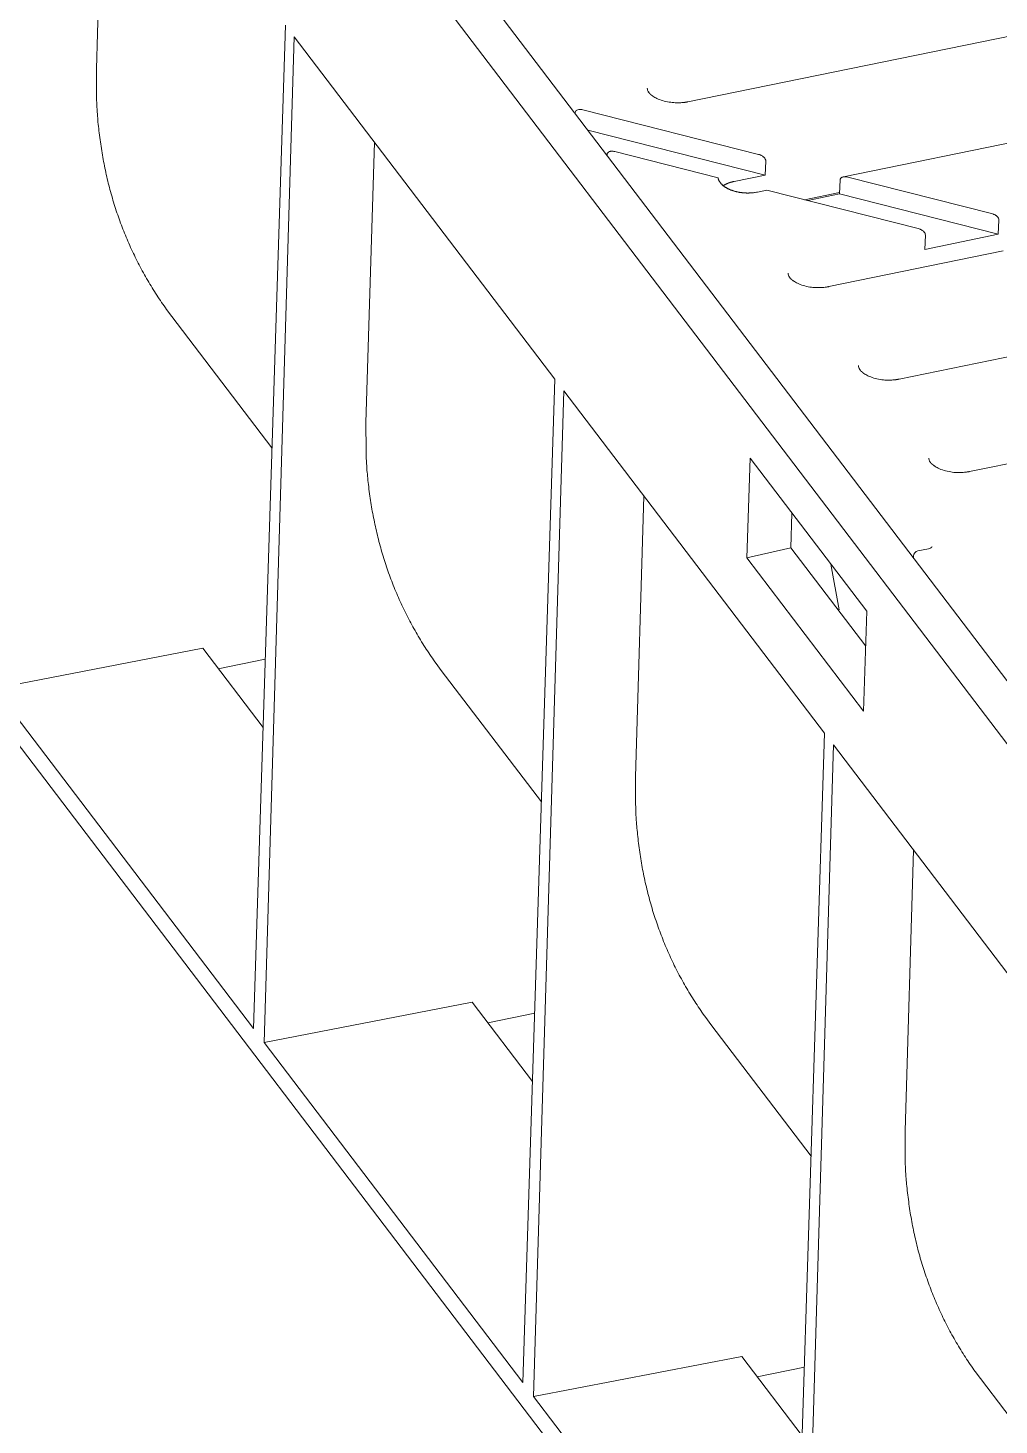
# Model space of a CAD drawing. Header units: millimetres. Extents: x 4267 to 8467, y 166 to 3136.
# Drawn here: x 4678.4 to 4756.8, y 1639.5 to 1752.2 of the extents above; entities that cross this region are included whole.
import ezdxf

# ---------------------------------------------------------------- set-up
doc = ezdxf.new("R2010")
doc.units = ezdxf.units.MM
doc.styles.get("Standard").update_dxf_attribs({"font": 'SimSun.ttf'})
doc.dimstyles.new('ISO-25', dxfattribs={"dimtxt": 2.5, "dimasz": 2.5, "dimexe": 1.25, "dimexo": 0.625, "dimtad": 1, "dimtxsty": 'Standard', "dimcen": 2.5, "dimadec": 0, "dimazin": 0, "dimtfac": 1, "dimtmove": 0, "dimatfit": 3, "dimfxl": 1, "dimarcsym": 0})

msp = doc.modelspace()

# ---------------------------------------------------------------- linework, layer by layer
at = {"linetype": 'Continuous', "lineweight": 5}
for p, q in [((4835.5, 1596.97, 326.37), (4654.46, 1834.86, 326.37)), ((4832.15, 1596.28, 326.37), (4651.11, 1834.17, 326.37)), ((4683.98, 1748.94, 326.37), (4684.66, 1771.59, 326.37)), ((4799.56, 1760.16, 326.37), (4731.7, 1746.27, 326.37)), ((4818.36, 1755.38, 326.37), (4744.25, 1740.21, 326.37)), ((4699.22, 1752.46, 326.37), (4696.65, 1671.47, 326.37)), ((4697.5, 1670.34, 326.37), (4699.94, 1751.51, 326.37)), ((4699.94, 1751.51, 326.37), (4720.96, 1723.89, 326.37)), ((4723.23, 1745.62, 326.37), (4737.4, 1742.02, 326.37)), ((4722.61, 1745.31, 326.37), (4722.61, 1745.4, 326.37)), ((4737.92, 1740.35, 326.37), (4723.62, 1743.98, 326.37)), ((4705.72, 1720.37, 326.37), (4706.4, 1743.02, 326.37)), ((4725.79, 1742.25, 326.37), (4734.13, 1740.14, 326.37)), ((4725.17, 1741.95, 326.37), (4725.18, 1742.03, 326.37)), ((4737.98, 1741.49, 326.37), (4737.92, 1740.35, 326.37)), ((4737.92, 1740.35, 326.37), (4735.42, 1739.84, 326.37)), ((4743.92, 1738.83, 326.37), (4743.98, 1739.97, 326.37)), ((4756.2, 1737.25, 326.37), (4744.6, 1740.2, 326.37)), ((4737.31, 1738.98, 326.37), (4738.07, 1739.14, 326.37)), ((4750.28, 1736.04, 326.37), (4738.07, 1739.14, 326.37)), ((4743.93, 1738.94, 326.37), (4741.11, 1738.36, 326.37)), ((4741.36, 1738.3, 326.37), (4743.92, 1738.83, 326.37)), ((4756.73, 1735.58, 326.37), (4743.92, 1738.83, 326.37)), ((4756.78, 1736.72, 326.37), (4756.73, 1735.58, 326.37)), ((4756.73, 1735.58, 326.37), (4750.8, 1734.36, 326.37)), ((4750.8, 1734.36, 326.37), (4750.86, 1735.5, 326.37)), ((4757.13, 1734.23, 326.37), (4743.06, 1731.35, 326.37)), ((4690.06, 1728.95, 326.37), (4698.13, 1718.33, 326.37)), ((4775.93, 1729.45, 326.37), (4748.74, 1723.89, 326.37)), ((4652.16, 1727.91, 326.37), (4828.87, 1495.72, 326.37)), ((4794.74, 1724.68, 326.37), (4754.41, 1716.42, 326.37)), ((4720.96, 1723.89, 326.37), (4718.39, 1642.89, 326.37)), ((4719.25, 1641.77, 326.37), (4721.69, 1722.93, 326.37)), ((4721.69, 1722.93, 326.37), (4742.71, 1695.31, 326.37)), ((4736.46, 1709.45, 326.37), (4736.71, 1717.52, 326.37)), ((4736.71, 1717.52, 326.37), (4746.12, 1705.15, 326.37)), ((4727.47, 1691.79, 326.37), (4728.15, 1714.45, 326.37)), ((4740.09, 1713.08, 326.37), (4740, 1710.27, 326.37)), ((4736.46, 1709.45, 326.37), (4740, 1710.27, 326.37)), ((4740, 1710.27, 326.37), (4746.04, 1702.34, 326.37)), ((4749.9, 1709.61, 326.37), (4749.89, 1709.46, 326.37)), ((4751.1, 1710.19, 326.37), (4750.26, 1710.02, 326.37)), ((4745.87, 1697.08, 326.37), (4736.46, 1709.45, 326.37)), ((4743.23, 1708.95, 326.37), (4743.89, 1705.27, 326.37)), ((4746.12, 1705.15, 326.37), (4745.87, 1697.08, 326.37)), ((4675.76, 1698.92, 326.37), (4692.55, 1702.16, 326.37)), ((4697.42, 1695.76, 326.37), (4692.55, 1702.16, 326.37)), ((4697.59, 1701.29, 326.37), (4693.8, 1700.51, 326.37)), ((4711.8, 1700.37, 326.37), (4719.88, 1689.76, 326.37)), ((4696.65, 1671.47, 326.37), (4675.76, 1698.92, 326.37)), ((4742.71, 1695.31, 326.37), (4740.14, 1614.32, 326.37)), ((4741, 1613.19, 326.37), (4743.44, 1694.36, 326.37)), ((4743.44, 1694.36, 326.37), (4764.46, 1666.74, 326.37)), ((4749.22, 1663.22, 326.37), (4749.9, 1685.87, 326.37)), ((4697.5, 1670.34, 326.37), (4714.29, 1673.59, 326.37)), ((4719.16, 1667.19, 326.37), (4714.29, 1673.59, 326.37)), ((4719.34, 1672.72, 326.37), (4715.55, 1671.94, 326.37)), ((4733.55, 1671.8, 326.37), (4741.63, 1661.18, 326.37)), ((4718.39, 1642.89, 326.37), (4697.5, 1670.34, 326.37)), ((4719.25, 1641.77, 326.37), (4736.04, 1645.01, 326.37)), ((4740.91, 1638.61, 326.37), (4736.04, 1645.01, 326.37)), ((4741.09, 1644.14, 326.37), (4737.29, 1643.37, 326.37)), ((4755.3, 1643.22, 326.37), (4763.37, 1632.61, 326.37)), ((4740.14, 1614.32, 326.37), (4719.25, 1641.77, 326.37))]:
    msp.add_line(p, q, dxfattribs=at)
for points in [[(4690.06, 1728.95), (4689.64, 1729.51, -0.006083), (4689.23, 1730.08, -0.006084), (4688.84, 1730.67, -0.006077), (4688.47, 1731.26, -0.006074), (4688.11, 1731.86, -0.006066), (4687.76, 1732.47, -0.00605), (4687.43, 1733.1, -0.006032), (4687.11, 1733.72, -0.00601), (4686.81, 1734.36, -0.005985), (4686.52, 1735.01, -0.005956), (4686.25, 1735.66, -0.005923), (4685.99, 1736.32, -0.005883), (4685.75, 1736.98, -0.005849), (4685.52, 1737.65, -0.005815), (4685.31, 1738.33, -0.005758), (4685.11, 1739.02, -0.005676), (4684.93, 1739.7, -0.005674), (4684.77, 1740.4, -0.005725), (4684.62, 1741.1, -0.00552), (4684.49, 1741.8, -0.00512), (4684.37, 1742.5, -0.005565), (4684.27, 1743.21, -0.006508), (4684.18, 1743.94, -0.004936), (4684.1, 1744.63, -0.0018), (4684.05, 1745.26, -0.00676), (4684, 1746.06, -0.011357), (4683.98, 1747.31, -0.005528), (4683.98, 1748.94, -0.002937)], [(4728.5, 1747.07), (4728.51, 1747.06, 0.002335), (4728.52, 1747.05, 0.002315), (4728.52, 1747.04, 0.002293), (4728.53, 1747.03, 0.002272), (4728.54, 1747.02, 0.002251), (4728.55, 1747.01, 0.00223), (4728.55, 1747, 0.002209), (4728.56, 1746.99, 0.002188), (4728.57, 1746.98, 0.002167), (4728.58, 1746.97, 0.002146), (4728.59, 1746.97, 0.002126), (4728.59, 1746.96, 0.002106), (4728.6, 1746.95, 0.002085), (4728.61, 1746.94, 0.002065), (4728.62, 1746.93, 0.002045), (4728.63, 1746.92, 0.002026), (4728.64, 1746.91, 0.002006), (4728.65, 1746.9, 0.001987), (4728.66, 1746.9, 0.001968), (4728.66, 1746.89, 0.001949), (4728.67, 1746.88, 0.00193), (4728.68, 1746.87, 0.00191), (4728.69, 1746.86, 0.001893), (4728.7, 1746.85, 0.001878), (4728.71, 1746.84, 0.001856), (4728.72, 1746.84, 0.001827), (4728.73, 1746.83, 0.001825), (4728.74, 1746.82, 0.001843), (4728.75, 1746.81, 0.001774), (4728.76, 1746.8, 0.001643), (4728.77, 1746.8, 0.001794), (4728.78, 1746.79, 0.002113), (4728.79, 1746.78, 0.001591), (4728.8, 1746.77, 0.000553), (4728.81, 1746.76, 0.002211), (4728.83, 1746.75, 0.003735), (4728.84, 1746.74, 0.001805), (4728.87, 1746.72, 0.000953)], [(4734.13, 1740.14), (4734.14, 1740.09, 0.01635), (4734.15, 1740.04, 0.015637), (4734.17, 1740, 0.015076), (4734.18, 1739.95, 0.014855), (4734.21, 1739.9, 0.01442), (4734.23, 1739.86, 0.013914), (4734.26, 1739.81, 0.013348), (4734.29, 1739.77, 0.012841), (4734.33, 1739.72, 0.012275), (4734.36, 1739.67, 0.011748), (4734.4, 1739.63, 0.011198), (4734.45, 1739.59, 0.010695), (4734.49, 1739.54, 0.010188), (4734.54, 1739.5, 0.009723), (4734.6, 1739.46, 0.009267), (4734.65, 1739.42, 0.008848), (4734.71, 1739.38, 0.008449), (4734.77, 1739.35, 0.008079), (4734.83, 1739.31, 0.00773), (4734.89, 1739.27, 0.0074), (4734.96, 1739.24, 0.007108), (4735.03, 1739.21, 0.006836), (4735.09, 1739.18, 0.006563), (4735.16, 1739.15, 0.006278), (4735.24, 1739.13, 0.006141), (4735.31, 1739.1, 0.005985), (4735.38, 1739.08, 0.005803), (4735.46, 1739.05, 0.005764), (4735.54, 1739.03, 0.005688), (4735.62, 1739.01, 0.005616), (4735.7, 1738.99, 0.005537), (4735.78, 1738.98, 0.005489), (4735.87, 1738.96, 0.005437), (4735.95, 1738.95, 0.005408), (4736.04, 1738.94, 0.005356), (4736.12, 1738.93, 0.005302), (4736.21, 1738.92, 0.00532), (4736.3, 1738.91, 0.005405), (4736.39, 1738.91, 0.005259), (4736.48, 1738.9, 0.004938), (4736.56, 1738.9, 0.005411), (4736.65, 1738.91, 0.006396), (4736.74, 1738.91, 0.004978), (4736.82, 1738.91, 0.001928), (4736.9, 1738.92, 0.006885), (4736.99, 1738.93, 0.012016), (4737.13, 1738.95, 0.006163), (4737.31, 1738.98, 0.003361)], [(4735.42, 1739.84), (4735.39, 1739.83, 0.002473), (4735.36, 1739.83, 0.00246), (4735.32, 1739.82, 0.002476), (4735.29, 1739.81, 0.002529), (4735.26, 1739.8, 0.002571), (4735.23, 1739.79, 0.00261), (4735.2, 1739.79, 0.002648), (4735.17, 1739.78, 0.002694), (4735.14, 1739.77, 0.002738), (4735.1, 1739.76, 0.002786), (4735.07, 1739.75, 0.002831), (4735.04, 1739.74, 0.00288), (4735.01, 1739.73, 0.002932), (4734.98, 1739.72, 0.002992), (4734.95, 1739.7, 0.003037), (4734.92, 1739.69, 0.003074), (4734.89, 1739.68, 0.003159), (4734.87, 1739.67, 0.003288), (4734.84, 1739.66, 0.003253), (4734.81, 1739.64, 0.00309), (4734.78, 1739.63, 0.003483), (4734.75, 1739.62, 0.004257), (4734.72, 1739.6, 0.003289), (4734.7, 1739.59, 0.001113), (4734.68, 1739.58, 0.004778), (4734.65, 1739.56, 0.008561), (4734.6, 1739.53, 0.00431), (4734.55, 1739.5, 0.002307)], [(4739.86, 1732.14), (4739.87, 1732.13, 0.002338), (4739.87, 1732.13, 0.002318), (4739.88, 1732.12, 0.002297), (4739.89, 1732.11, 0.002276), (4739.9, 1732.1, 0.002254), (4739.9, 1732.09, 0.002233), (4739.91, 1732.08, 0.002212), (4739.92, 1732.07, 0.002192), (4739.93, 1732.06, 0.002171), (4739.93, 1732.05, 0.002151), (4739.94, 1732.04, 0.00213), (4739.95, 1732.03, 0.00211), (4739.96, 1732.03, 0.00209), (4739.97, 1732.02, 0.00207), (4739.98, 1732.01, 0.00205), (4739.99, 1732, 0.00203), (4739.99, 1731.99, 0.002011), (4740, 1731.98, 0.001992), (4740.01, 1731.97, 0.001973), (4740.02, 1731.96, 0.001954), (4740.03, 1731.96, 0.001935), (4740.04, 1731.95, 0.001915), (4740.05, 1731.94, 0.001898), (4740.06, 1731.93, 0.001884), (4740.07, 1731.92, 0.001861), (4740.08, 1731.91, 0.001832), (4740.09, 1731.91, 0.00183), (4740.1, 1731.9, 0.001849), (4740.11, 1731.89, 0.00178), (4740.12, 1731.88, 0.001648), (4740.13, 1731.87, 0.0018), (4740.14, 1731.86, 0.00212), (4740.15, 1731.86, 0.001597), (4740.16, 1731.85, 0.000555), (4740.17, 1731.84, 0.002218), (4740.18, 1731.83, 0.003748), (4740.2, 1731.82, 0.001812), (4740.23, 1731.8, 0.000956)], [(4745.54, 1724.68), (4745.54, 1724.67, 0.00232), (4745.55, 1724.66, 0.0023), (4745.56, 1724.65, 0.002279), (4745.57, 1724.65, 0.002259), (4745.57, 1724.64, 0.002238), (4745.58, 1724.63, 0.002218), (4745.59, 1724.62, 0.002198), (4745.6, 1724.61, 0.002178), (4745.6, 1724.6, 0.002158), (4745.61, 1724.59, 0.002138), (4745.62, 1724.58, 0.002118), (4745.63, 1724.57, 0.002099), (4745.64, 1724.56, 0.002079), (4745.65, 1724.56, 0.00206), (4745.65, 1724.55, 0.002041), (4745.66, 1724.54, 0.002023), (4745.67, 1724.53, 0.002004), (4745.68, 1724.52, 0.001985), (4745.69, 1724.51, 0.001967), (4745.7, 1724.5, 0.001949), (4745.71, 1724.5, 0.00193), (4745.72, 1724.49, 0.001911), (4745.73, 1724.48, 0.001895), (4745.74, 1724.47, 0.001881), (4745.75, 1724.46, 0.001859), (4745.76, 1724.45, 0.001831), (4745.77, 1724.44, 0.001829), (4745.78, 1724.44, 0.001849), (4745.79, 1724.43, 0.00178), (4745.8, 1724.42, 0.001649), (4745.81, 1724.41, 0.001802), (4745.82, 1724.4, 0.002123), (4745.83, 1724.4, 0.001599), (4745.84, 1724.39, 0.000555), (4745.85, 1724.38, 0.002223), (4745.86, 1724.37, 0.003759), (4745.88, 1724.36, 0.001817), (4745.9, 1724.34, 0.000959)], [(4711.8, 1700.37), (4711.39, 1700.93, -0.006083), (4710.98, 1701.51, -0.006084), (4710.59, 1702.09, -0.006077), (4710.21, 1702.68, -0.006074), (4709.85, 1703.29, -0.006066), (4709.51, 1703.9, -0.00605), (4709.17, 1704.52, -0.006032), (4708.86, 1705.15, -0.00601), (4708.55, 1705.79, -0.005986), (4708.27, 1706.43, -0.005956), (4707.99, 1707.08, -0.005923), (4707.74, 1707.74, -0.005883), (4707.49, 1708.41, -0.005849), (4707.27, 1709.08, -0.005815), (4707.06, 1709.76, -0.005758), (4706.86, 1710.44, -0.005676), (4706.68, 1711.13, -0.005674), (4706.52, 1711.82, -0.005725), (4706.37, 1712.52, -0.00552), (4706.23, 1713.22, -0.00512), (4706.12, 1713.92, -0.005565), (4706.01, 1714.63, -0.006508), (4705.92, 1715.37, -0.004936), (4705.85, 1716.06, -0.0018), (4705.79, 1716.68, -0.00676), (4705.75, 1717.49, -0.011357), (4705.73, 1718.73, -0.005528), (4705.72, 1720.37, -0.002937)], [(4751.22, 1717.22), (4751.22, 1717.21, 0.00233), (4751.23, 1717.2, 0.00231), (4751.24, 1717.19, 0.002289), (4751.24, 1717.18, 0.002268), (4751.25, 1717.18, 0.002246), (4751.26, 1717.17, 0.002225), (4751.27, 1717.16, 0.002204), (4751.28, 1717.15, 0.002183), (4751.28, 1717.14, 0.002162), (4751.29, 1717.13, 0.002142), (4751.3, 1717.12, 0.002121), (4751.31, 1717.11, 0.002101), (4751.32, 1717.1, 0.002081), (4751.32, 1717.09, 0.002061), (4751.33, 1717.09, 0.002041), (4751.34, 1717.08, 0.002022), (4751.35, 1717.07, 0.002002), (4751.36, 1717.06, 0.001983), (4751.37, 1717.05, 0.001964), (4751.38, 1717.04, 0.001945), (4751.39, 1717.03, 0.001926), (4751.4, 1717.03, 0.001907), (4751.41, 1717.02, 0.001889), (4751.42, 1717.01, 0.001875), (4751.43, 1717, 0.001852), (4751.44, 1716.99, 0.001823), (4751.45, 1716.98, 0.001821), (4751.46, 1716.97, 0.00184), (4751.47, 1716.97, 0.001771), (4751.48, 1716.96, 0.00164), (4751.49, 1716.95, 0.001791), (4751.5, 1716.94, 0.002109), (4751.51, 1716.93, 0.001589), (4751.52, 1716.93, 0.000552), (4751.53, 1716.92, 0.002207), (4751.54, 1716.91, 0.003729), (4751.56, 1716.9, 0.001802), (4751.58, 1716.88, 0.000951)], [(4749.9, 1709.61), (4749.9, 1709.61, 0.000005), (4749.9, 1709.61, 0.000005), (4749.9, 1709.61, 0.000005), (4749.9, 1709.61, 0.000005), (4749.9, 1709.61, 0.000005), (4749.9, 1709.61, 0.000005), (4749.9, 1709.61, 0.000005), (4749.9, 1709.61, 0.000005), (4749.9, 1709.61, 0.000005), (4749.9, 1709.61, 0.000005), (4749.9, 1709.61, 0.000005), (4749.9, 1709.61, 0.000005), (4749.9, 1709.61, 0.000005), (4749.9, 1709.61, 0.000005), (4749.9, 1709.61, 0.000005), (4749.9, 1709.61, 0.000005), (4749.9, 1709.61, 0.000005), (4749.9, 1709.61, 0.000005), (4749.9, 1709.61, 0.000005), (4749.9, 1709.61, 0.000005), (4749.9, 1709.61, 0.000005), (4749.9, 1709.61, 0.000005), (4749.9, 1709.61, 0.000005), (4749.9, 1709.61, 0.000005), (4749.9, 1709.61, 0.000005), (4749.9, 1709.61, 0.000005), (4749.9, 1709.61, 0.000005), (4749.9, 1709.61, 0.000005), (4749.9, 1709.61, 0.000005), (4749.9, 1709.61, 0.000004), (4749.9, 1709.61, 0.000005), (4749.9, 1709.61, 0.000006), (4749.9, 1709.61, 0.000004), (4749.9, 1709.61, 0.000002), (4749.9, 1709.61, 0.000006), (4749.9, 1709.61, 0.000011), (4749.9, 1709.61, 0.000005), (4749.9, 1709.61, 0.000003)], [(4751.27, 1710.25), (4751.27, 1710.25, 0.002212), (4751.28, 1710.25, 0.002242), (4751.28, 1710.26, 0.002268), (4751.28, 1710.26, 0.002287), (4751.29, 1710.26, 0.002311), (4751.29, 1710.26, 0.002334), (4751.3, 1710.27, 0.002359), (4751.3, 1710.27, 0.002383), (4751.3, 1710.27, 0.002408), (4751.31, 1710.27, 0.002433), (4751.31, 1710.28, 0.00246), (4751.31, 1710.28, 0.002486), (4751.32, 1710.28, 0.002514), (4751.32, 1710.28, 0.00254), (4751.32, 1710.29, 0.002569), (4751.33, 1710.29, 0.002597), (4751.33, 1710.29, 0.002627), (4751.33, 1710.29, 0.002655), (4751.34, 1710.3, 0.002687), (4751.34, 1710.3, 0.002717), (4751.34, 1710.3, 0.002748), (4751.35, 1710.3, 0.002778), (4751.35, 1710.31, 0.002813), (4751.35, 1710.31, 0.00285), (4751.36, 1710.31, 0.002877), (4751.36, 1710.32, 0.002892), (4751.36, 1710.32, 0.002952), (4751.37, 1710.32, 0.003046), (4751.37, 1710.32, 0.002997), (4751.37, 1710.33, 0.00283), (4751.37, 1710.33, 0.003158), (4751.38, 1710.33, 0.003813), (4751.38, 1710.34, 0.002935), (4751.38, 1710.34, 0.001017), (4751.38, 1710.34, 0.004195), (4751.39, 1710.34, 0.007387), (4751.39, 1710.35, 0.003685), (4751.4, 1710.36, 0.001971)], [(4751.3, 1710.27), (4751.3, 1710.27, 0.001621), (4751.3, 1710.27, 0.001635), (4751.3, 1710.27, 0.001648), (4751.31, 1710.28, 0.001659), (4751.31, 1710.28, 0.001671), (4751.31, 1710.28, 0.001683), (4751.31, 1710.28, 0.001696), (4751.31, 1710.28, 0.001708), (4751.32, 1710.28, 0.001721), (4751.32, 1710.29, 0.001734), (4751.32, 1710.29, 0.001747), (4751.32, 1710.29, 0.00176), (4751.32, 1710.29, 0.001773), (4751.33, 1710.29, 0.001786), (4751.33, 1710.29, 0.0018), (4751.33, 1710.3, 0.001813), (4751.33, 1710.3, 0.001827), (4751.33, 1710.3, 0.001841), (4751.34, 1710.3, 0.001855), (4751.34, 1710.3, 0.001869), (4751.34, 1710.3, 0.001884), (4751.34, 1710.31, 0.001897), (4751.34, 1710.31, 0.001913), (4751.34, 1710.31, 0.001931), (4751.35, 1710.31, 0.001941), (4751.35, 1710.31, 0.001944), (4751.35, 1710.31, 0.001976), (4751.35, 1710.32, 0.002031), (4751.35, 1710.32, 0.001989), (4751.35, 1710.32, 0.001871), (4751.35, 1710.32, 0.00208), (4751.36, 1710.32, 0.002501), (4751.36, 1710.32, 0.001915), (4751.36, 1710.33, 0.00066), (4751.36, 1710.33, 0.002725), (4751.36, 1710.33, 0.004759), (4751.36, 1710.33, 0.002357), (4751.37, 1710.34, 0.001256)], [(4751.4, 1710.36), (4751.39, 1710.35, 0.003219), (4751.39, 1710.35, 0.003233), (4751.39, 1710.35, 0.003244), (4751.38, 1710.35, 0.003254), (4751.38, 1710.35, 0.003265), (4751.38, 1710.34, 0.003274), (4751.37, 1710.34, 0.003284), (4751.37, 1710.34, 0.003292), (4751.37, 1710.34, 0.003301), (4751.36, 1710.33, 0.003309), (4751.36, 1710.33, 0.003316), (4751.36, 1710.33, 0.00332), (4751.35, 1710.33, 0.003329), (4751.35, 1710.32, 0.003339), (4751.35, 1710.32, 0.003336), (4751.35, 1710.32, 0.00332), (4751.34, 1710.32, 0.003352), (4751.34, 1710.31, 0.00342), (4751.34, 1710.31, 0.003329), (4751.33, 1710.31, 0.003113), (4751.33, 1710.3, 0.00343), (4751.33, 1710.3, 0.004078), (4751.33, 1710.3, 0.00311), (4751.32, 1710.3, 0.001098), (4751.32, 1710.29, 0.004358), (4751.32, 1710.29, 0.007489), (4751.32, 1710.29, 0.003681), (4751.31, 1710.28, 0.001959)], [(4733.55, 1671.8), (4733.13, 1672.36, -0.006083), (4732.73, 1672.93, -0.006084), (4732.34, 1673.52, -0.006077), (4731.96, 1674.11, -0.006074), (4731.6, 1674.71, -0.006066), (4731.25, 1675.32, -0.00605), (4730.92, 1675.95, -0.006032), (4730.6, 1676.57, -0.00601), (4730.3, 1677.21, -0.005986), (4730.01, 1677.86, -0.005956), (4729.74, 1678.51, -0.005923), (4729.48, 1679.17, -0.005883), (4729.24, 1679.83, -0.005849), (4729.01, 1680.51, -0.005815), (4728.8, 1681.18, -0.005758), (4728.61, 1681.87, -0.005676), (4728.43, 1682.55, -0.005674), (4728.26, 1683.25, -0.005725), (4728.11, 1683.95, -0.00552), (4727.98, 1684.65, -0.00512), (4727.86, 1685.35, -0.005565), (4727.76, 1686.06, -0.006508), (4727.67, 1686.79, -0.004936), (4727.6, 1687.48, -0.0018), (4727.54, 1688.11, -0.00676), (4727.5, 1688.92, -0.011358), (4727.47, 1690.16, -0.005528), (4727.47, 1691.79, -0.002937)], [(4755.3, 1643.22), (4754.88, 1643.78, -0.006083), (4754.47, 1644.36, -0.006084), (4754.08, 1644.94, -0.006077), (4753.71, 1645.54, -0.006074), (4753.35, 1646.14, -0.006066), (4753, 1646.75, -0.00605), (4752.67, 1647.37, -0.006032), (4752.35, 1648, -0.00601), (4752.05, 1648.64, -0.005986), (4751.76, 1649.28, -0.005956), (4751.49, 1649.93, -0.005923), (4751.23, 1650.59, -0.005883), (4750.99, 1651.26, -0.005849), (4750.76, 1651.93, -0.005815), (4750.55, 1652.61, -0.005758), (4750.35, 1653.29, -0.005676), (4750.17, 1653.98, -0.005674), (4750.01, 1654.67, -0.005725), (4749.86, 1655.37, -0.00552), (4749.73, 1656.07, -0.00512), (4749.61, 1656.77, -0.005565), (4749.51, 1657.48, -0.006508), (4749.42, 1658.22, -0.004936), (4749.34, 1658.91, -0.0018), (4749.29, 1659.53, -0.00676), (4749.24, 1660.34, -0.011357), (4749.22, 1661.58, -0.005528), (4749.22, 1663.22, -0.002937)]]:
    msp.add_lwpolyline(points, format="xyb", dxfattribs=at)
for points in [[(4728.56, 1747.01, 326.37), (4728.45, 1747.15, 326.37), (4728.42, 1747.27, 326.37), (4728.42, 1747.36, 326.37)], [(4739.91, 1732.09, 326.37), (4739.81, 1732.23, 326.37), (4739.78, 1732.35, 326.37), (4739.78, 1732.44, 326.37)], [(4745.59, 1724.63, 326.37), (4745.49, 1724.77, 326.37), (4745.45, 1724.89, 326.37), (4745.46, 1724.98, 326.37)], [(4751.27, 1717.17, 326.37), (4751.16, 1717.31, 326.37), (4751.13, 1717.43, 326.37), (4751.14, 1717.52, 326.37)], [(4750.26, 1710.02, 326.37), (4750.07, 1709.99, 326.37), (4749.91, 1709.81, 326.37), (4749.9, 1709.61, 326.37)], [(4751.27, 1710.25, 326.37), (4751.23, 1710.23, 326.37), (4751.17, 1710.21, 326.37), (4751.1, 1710.19, 326.37)], [(4743.89, 1705.26, 326.37), (4743.89, 1705.26, 326.37), (4743.89, 1705.26, 326.37), (4743.89, 1705.27, 326.37)]]:
    msp.add_open_spline(points, degree=3, dxfattribs=at)
for points, knots in [([(4731.7, 1746.27, 326.37), (4731.7, 1746.27, 326.37), (4731.7, 1746.27, 326.37), (4731.69, 1746.27, 326.37), (4731.68, 1746.26, 326.37), (4731.67, 1746.26, 326.37), (4731.65, 1746.26, 326.37), (4731.62, 1746.25, 326.37), (4731.55, 1746.24, 326.37), (4731.49, 1746.23, 326.37), (4731.36, 1746.22, 326.37), (4731.22, 1746.2, 326.37), (4730.97, 1746.19, 326.37), (4730.63, 1746.19, 326.37), (4729.97, 1746.26, 326.37), (4729.32, 1746.45, 326.37), (4728.96, 1746.66, 326.37), (4728.87, 1746.72, 326.37)], [0, 0, 0, 0, 0.0013979, 0.0027997, 0.0045575, 0.0080917, 0.0098683, 0.0188439, 0.0279802, 0.051521, 0.063686, 0.1083241, 0.1422974, 0.2157643, 0.3167263, 0.5500747, 0.6450333, 0.6450333, 0.6450333, 0.6450333]), ([(4723.23, 1745.62, 326.37), (4723.18, 1745.64, 326.37), (4723.12, 1745.64, 326.37), (4723.05, 1745.65, 326.37), (4723.03, 1745.65, 326.37), (4722.94, 1745.65, 326.37), (4722.87, 1745.64, 326.37), (4722.76, 1745.6, 326.37), (4722.72, 1745.58, 326.37), (4722.68, 1745.55, 326.37), (4722.67, 1745.54, 326.37), (4722.63, 1745.49, 326.37), (4722.62, 1745.45, 326.37), (4722.61, 1745.4, 326.37)], [0, 0, 0, 0, 0.1875, 0.1875, 0.25, 0.25, 0.5, 0.5, 0.6875, 0.6875, 0.75, 0.75, 1, 1, 1, 1]), ([(4725.18, 1742.03, 326.37), (4725.18, 1742.12, 326.37), (4725.25, 1742.21, 326.37), (4725.38, 1742.25, 326.37), (4725.38, 1742.26, 326.37), (4725.4, 1742.26, 326.37), (4725.4, 1742.26, 326.37), (4725.43, 1742.27, 326.37), (4725.44, 1742.27, 326.37), (4725.49, 1742.28, 326.37), (4725.53, 1742.28, 326.37), (4725.58, 1742.28, 326.37), (4725.58, 1742.28, 326.37), (4725.58, 1742.28, 326.37), (4725.59, 1742.28, 326.37), (4725.6, 1742.28, 326.37), (4725.61, 1742.28, 326.37), (4725.63, 1742.28, 326.37), (4725.65, 1742.28, 326.37), (4725.7, 1742.27, 326.37), (4725.75, 1742.27, 326.37), (4725.79, 1742.25, 326.37)], [0, 0, 0, 0, 0.5, 0.5, 0.53125, 0.53125, 0.5625, 0.5625, 0.625, 0.625, 0.75, 0.75, 0.757812, 0.757812, 0.765625, 0.78125, 0.8125, 0.8125, 0.875, 0.875, 1, 1, 1, 1]), ([(4737.4, 1742.02, 326.37), (4737.45, 1742.01, 326.37), (4737.49, 1742, 326.37), (4737.55, 1741.97, 326.37), (4737.56, 1741.97, 326.37), (4737.58, 1741.96, 326.37), (4737.6, 1741.95, 326.37), (4737.61, 1741.95, 326.37), (4737.61, 1741.94, 326.37), (4737.61, 1741.94, 326.37), (4737.61, 1741.94, 326.37), (4737.66, 1741.92, 326.37), (4737.7, 1741.9, 326.37), (4737.75, 1741.86, 326.37), (4737.76, 1741.85, 326.37), (4737.78, 1741.83, 326.37), (4737.79, 1741.83, 326.37), (4737.8, 1741.82, 326.37), (4737.81, 1741.81, 326.37), (4737.93, 1741.7, 326.37), (4737.98, 1741.59, 326.37), (4737.98, 1741.49, 326.37)], [0, 0, 0, 0, 0.125, 0.125, 0.1875, 0.1875, 0.21875, 0.234375, 0.242188, 0.242188, 0.25, 0.25, 0.375, 0.375, 0.4375, 0.4375, 0.46875, 0.46875, 0.5, 0.5, 1, 1, 1, 1]), ([(4743.98, 1739.97, 326.37), (4743.98, 1740.01, 326.37), (4744, 1740.06, 326.37), (4744.05, 1740.12, 326.37), (4744.07, 1740.14, 326.37), (4744.1, 1740.16, 326.37), (4744.12, 1740.17, 326.37), (4744.14, 1740.18, 326.37), (4744.15, 1740.19, 326.37), (4744.16, 1740.19, 326.37), (4744.2, 1740.2, 326.37), (4744.23, 1740.21, 326.37), (4744.28, 1740.22, 326.37), (4744.3, 1740.22, 326.37), (4744.33, 1740.22, 326.37), (4744.34, 1740.22, 326.37), (4744.36, 1740.22, 326.37), (4744.37, 1740.22, 326.37), (4744.37, 1740.22, 326.37), (4744.38, 1740.22, 326.37), (4744.42, 1740.22, 326.37), (4744.5, 1740.22, 326.37), (4744.6, 1740.2, 326.37)], [0, 0, 0, 0, 0.25, 0.25, 0.375, 0.375, 0.4375, 0.46875, 0.46875, 0.5, 0.5, 0.625, 0.625, 0.6875, 0.6875, 0.71875, 0.734375, 0.742188, 0.742188, 0.75, 0.75, 1, 1, 1, 1]), ([(4756.2, 1737.25, 326.37), (4756.25, 1737.24, 326.37), (4756.3, 1737.22, 326.37), (4756.35, 1737.2, 326.37), (4756.37, 1737.19, 326.37), (4756.39, 1737.18, 326.37), (4756.4, 1737.18, 326.37), (4756.41, 1737.17, 326.37), (4756.42, 1737.17, 326.37), (4756.42, 1737.17, 326.37), (4756.42, 1737.17, 326.37), (4756.46, 1737.15, 326.37), (4756.5, 1737.12, 326.37), (4756.55, 1737.09, 326.37), (4756.57, 1737.08, 326.37), (4756.59, 1737.06, 326.37), (4756.6, 1737.05, 326.37), (4756.61, 1737.04, 326.37), (4756.61, 1737.04, 326.37), (4756.74, 1736.93, 326.37), (4756.79, 1736.81, 326.37), (4756.78, 1736.72, 326.37)], [0, 0, 0, 0, 0.125, 0.125, 0.1875, 0.1875, 0.21875, 0.234375, 0.242188, 0.242188, 0.25, 0.25, 0.375, 0.375, 0.4375, 0.4375, 0.46875, 0.46875, 0.5, 0.5, 1, 1, 1, 1]), ([(4750.28, 1736.04, 326.37), (4750.34, 1736.02, 326.37), (4750.39, 1736, 326.37), (4750.46, 1735.97, 326.37), (4750.48, 1735.96, 326.37), (4750.57, 1735.92, 326.37), (4750.64, 1735.87, 326.37), (4750.74, 1735.78, 326.37), (4750.77, 1735.74, 326.37), (4750.81, 1735.68, 326.37), (4750.82, 1735.67, 326.37), (4750.85, 1735.6, 326.37), (4750.86, 1735.55, 326.37), (4750.86, 1735.5, 326.37)], [0, 0, 0, 0, 0.1875, 0.1875, 0.25, 0.25, 0.5, 0.5, 0.6875, 0.6875, 0.75, 0.75, 1, 1, 1, 1]), ([(4743.06, 1731.35, 326.37), (4743.06, 1731.35, 326.37), (4743.05, 1731.35, 326.37), (4743.05, 1731.34, 326.37), (4743.04, 1731.34, 326.37), (4743.02, 1731.34, 326.37), (4743, 1731.34, 326.37), (4742.97, 1731.33, 326.37), (4742.91, 1731.32, 326.37), (4742.84, 1731.31, 326.37), (4742.72, 1731.29, 326.37), (4742.57, 1731.28, 326.37), (4742.33, 1731.27, 326.37), (4741.99, 1731.27, 326.37), (4741.32, 1731.33, 326.37), (4740.68, 1731.53, 326.37), (4740.32, 1731.74, 326.37), (4740.23, 1731.8, 326.37)], [0, 0, 0, 0, 0.0013979, 0.0027997, 0.0045575, 0.0080917, 0.0098683, 0.0188439, 0.0279802, 0.051521, 0.063686, 0.1083241, 0.1422974, 0.2157643, 0.3167263, 0.5500747, 0.6450333, 0.6450333, 0.6450333, 0.6450333]), ([(4748.74, 1723.89, 326.37), (4748.73, 1723.89, 326.37), (4748.73, 1723.88, 326.37), (4748.72, 1723.88, 326.37), (4748.71, 1723.88, 326.37), (4748.7, 1723.88, 326.37), (4748.68, 1723.88, 326.37), (4748.65, 1723.87, 326.37), (4748.59, 1723.86, 326.37), (4748.52, 1723.85, 326.37), (4748.4, 1723.83, 326.37), (4748.25, 1723.82, 326.37), (4748.01, 1723.8, 326.37), (4747.67, 1723.8, 326.37), (4747, 1723.87, 326.37), (4746.36, 1724.06, 326.37), (4746, 1724.28, 326.37), (4745.9, 1724.34, 326.37)], [0, 0, 0, 0, 0.0013979, 0.0027997, 0.0045575, 0.0080917, 0.0098683, 0.0188439, 0.0279802, 0.051521, 0.063686, 0.1083241, 0.1422974, 0.2157643, 0.3167263, 0.5500747, 0.6450333, 0.6450333, 0.6450333, 0.6450333]), ([(4754.41, 1716.42, 326.37), (4754.41, 1716.42, 326.37), (4754.41, 1716.42, 326.37), (4754.4, 1716.42, 326.37), (4754.39, 1716.42, 326.37), (4754.38, 1716.42, 326.37), (4754.36, 1716.41, 326.37), (4754.33, 1716.41, 326.37), (4754.27, 1716.4, 326.37), (4754.2, 1716.39, 326.37), (4754.07, 1716.37, 326.37), (4753.93, 1716.36, 326.37), (4753.69, 1716.34, 326.37), (4753.35, 1716.34, 326.37), (4752.68, 1716.41, 326.37), (4752.03, 1716.6, 326.37), (4751.67, 1716.82, 326.37), (4751.58, 1716.88, 326.37)], [0, 0, 0, 0, 0.0013979, 0.0027997, 0.0045575, 0.0080917, 0.0098683, 0.0188439, 0.0279802, 0.051521, 0.063686, 0.1083241, 0.1422974, 0.2157643, 0.3167263, 0.5500747, 0.6450333, 0.6450333, 0.6450333, 0.6450333])]:
    msp.add_open_spline(points, degree=3, knots=knots, dxfattribs=at)

# ---------------------------------------------------------------- leaders
at = {"lineweight": 5}
msp.add_leader([(4610.69, 1816.5, 326.37), (4610.69, 1441.56, 326.37), (4991.13, 1441.56, 326.37)], dimstyle='ISO-25', override={"dimtxt": 10, "dimgap": 0.625, "dimtad": 0, "dimarcsym": 1}, dxfattribs=at)

doc.saveas('drawing.dxf')
